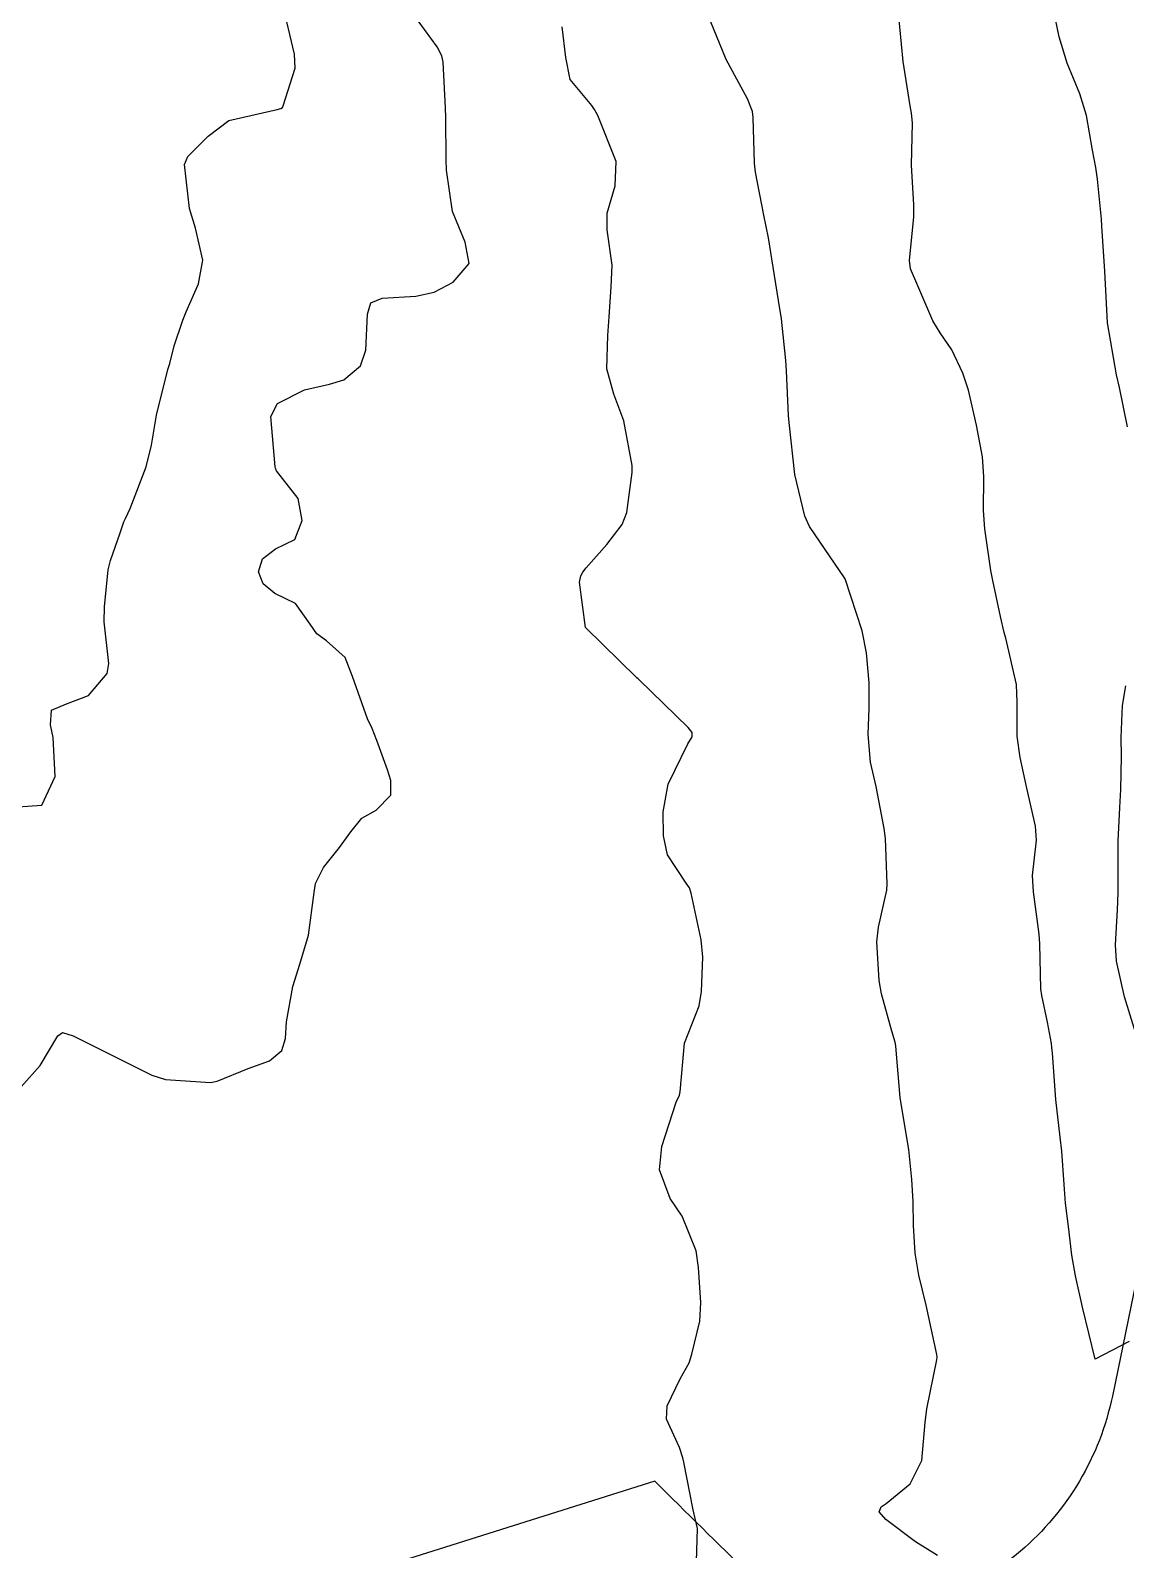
# Model space of a CAD drawing. Header units: metres. Extents: x 298520 to 308411, y 7433745 to 7450750.
# Drawn here: x 305264.6 to 305306.9, y 7436775.8 to 7436834.4 of the extents above; entities that cross this region are included whole.
import ezdxf

# ---------------------------------------------------------------- set-up
doc = ezdxf.new("R2010")
doc.units = ezdxf.units.M
doc.header["$LTSCALE"] = 10
for name, color, linetype in [('Curvas de Nivel 1m', 11, 'Continuous'), ('Curvas de Nivel 5m', 15, 'Continuous'), ('Vias Primárias', 230, 'Continuous')]:
    doc.layers.add(name, color=color, linetype=linetype)

msp = doc.modelspace()

# ---------------------------------------------------------------- linework, layer by layer
at = {"layer": 'Curvas de Nivel 1m', "flags": 128}
for points, elevation in [([(305263.935, 7436804.417), (305265.043, 7436804.497), (305265.55, 7436805.596), (305265.475, 7436807.105), (305265.369, 7436807.596), (305265.411, 7436808.166), (305265.985, 7436808.4), (305266.838, 7436808.734), (305267.559, 7436809.574), (305267.623, 7436809.957), (305267.447, 7436811.576), (305267.452, 7436812.152), (305267.603, 7436813.574), (305267.684, 7436813.938), (305268.064, 7436815.007), (305268.208, 7436815.431), (305268.266, 7436815.567), (305268.453, 7436815.941), (305269.069, 7436817.555), (305269.27, 7436818.388), (305269.468, 7436819.55), (305269.906, 7436821.309), (305269.974, 7436821.543), (305270.15, 7436822.225), (305270.475, 7436823.222), (305270.609, 7436823.536), (305271.088, 7436824.622), (305271.248, 7436825.529), (305270.966, 7436826.772), (305270.736, 7436827.535), (305270.542, 7436829.234), (305270.671, 7436829.536), (305271.462, 7436830.317), (305272.257, 7436830.933), (305274.119, 7436831.35), (305274.262, 7436831.394), (305274.323, 7436831.429), (305274.355, 7436831.489), (305274.815, 7436832.947), (305274.788, 7436833.485), (305274.313, 7436835.49)], 733), ([(305264.242, 7436793.613), (305264.977, 7436794.441), (305265.657, 7436795.593), (305265.834, 7436795.715), (305266.245, 7436795.586), (305267.821, 7436794.797), (305269.285, 7436794.073), (305269.808, 7436793.897), (305271.545, 7436793.785), (305271.808, 7436793.833), (305272.997, 7436794.327), (305273.82, 7436794.625), (305274.294, 7436795.025), (305274.439, 7436795.491), (305274.479, 7436796.13), (305274.719, 7436797.487), (305274.993, 7436798.356), (305275.335, 7436799.478), (305275.544, 7436801.12), (305275.601, 7436801.475), (305275.909, 7436802.084), (305276.524, 7436802.857), (305276.967, 7436803.46), (305277.392, 7436803.994), (305277.936, 7436804.3), (305278.506, 7436804.88), (305278.511, 7436805.442), (305278.373, 7436805.86), (305277.968, 7436806.986), (305277.784, 7436807.452), (305277.605, 7436807.827), (305277.023, 7436809.46), (305276.742, 7436810.194), (305276.017, 7436810.839), (305275.655, 7436811.111), (305275.387, 7436811.48), (305274.821, 7436812.279), (305274.035, 7436812.662), (305273.574, 7436813.041), (305273.4, 7436813.506), (305273.555, 7436814), (305274.056, 7436814.387), (305274.801, 7436814.749), (305275.083, 7436815.485), (305274.928, 7436816.334), (305274.092, 7436817.401), (305274.054, 7436817.5), (305274.041, 7436817.553), (305273.876, 7436819.502), (305274.128, 7436820.003), (305275.18, 7436820.531), (305276.136, 7436820.753), (305276.692, 7436820.91), (305277.333, 7436821.458), (305277.545, 7436822.06), (305277.602, 7436823.456), (305277.732, 7436823.892), (305278.172, 7436824.064), (305279.465, 7436824.14), (305280.176, 7436824.299), (305280.905, 7436824.689), (305281.529, 7436825.407), (305281.376, 7436826.234), (305280.89, 7436827.413), (305280.648, 7436829.005), (305280.643, 7436829.416), (305280.629, 7436831.046), (305280.62, 7436831.416), (305280.52, 7436833.178), (305280.477, 7436833.418), (305280.288, 7436833.775), (305279.073, 7436835.439)], 734), ([(305307.004, 7436783.786), (305305.683, 7436783.11), (305305.201, 7436785.118), (305304.922, 7436786.319), (305304.792, 7436787.124), (305304.653, 7436788.223), (305304.539, 7436789.128), (305304.484, 7436789.843), (305304.405, 7436791.131), (305304.334, 7436791.677), (305304.167, 7436793.135), (305304.042, 7436794.925), (305304.019, 7436795.137), (305303.995, 7436795.298), (305303.843, 7436796.114), (305303.629, 7436797.142), (305303.593, 7436797.407), (305303.546, 7436799.143), (305303.521, 7436799.51), (305303.303, 7436801.146), (305303.274, 7436801.782), (305303.421, 7436803.145), (305303.387, 7436803.689), (305303.053, 7436805.149), (305302.788, 7436806.329), (305302.67, 7436807.153), (305302.679, 7436808.467), (305302.645, 7436809.154), (305302.234, 7436810.944), (305302.18, 7436811.158), (305302.029, 7436811.772), (305301.731, 7436813.163), (305301.66, 7436813.553), (305301.425, 7436815.166), (305301.372, 7436815.875), (305301.394, 7436817.167), (305301.336, 7436817.936), (305301.102, 7436819.17), (305300.792, 7436820.518), (305300.584, 7436821.176), (305300.152, 7436822.079), (305299.706, 7436822.734), (305299.427, 7436823.191), (305298.837, 7436824.547), (305298.56, 7436825.204), (305298.519, 7436825.528), (305298.688, 7436827.203), (305298.691, 7436827.676), (305298.595, 7436829.205), (305298.631, 7436830.831), (305298.601, 7436831.205), (305298.549, 7436831.489), (305298.283, 7436833.21), (305298.079, 7436835.212)], 737), ([(305306.931, 7436819.102), (305306.619, 7436820.625), (305306.508, 7436821.106), (305306.163, 7436823.11), (305306.06, 7436825.112), (305305.945, 7436826.849), (305305.927, 7436827.114), (305305.778, 7436828.667), (305305.708, 7436829.118), (305305.578, 7436829.785), (305305.348, 7436831.124), (305305.098, 7436831.954), (305304.612, 7436833.135), (305304.298, 7436834.161), (305304.088, 7436835.142)], 738), ([(305299.596, 7436775.525), (305298.747, 7436776.053), (305297.61, 7436776.909), (305297.356, 7436777.213), (305297.43, 7436777.398), (305297.618, 7436777.536), (305298.542, 7436778.289), (305298.991, 7436779.197), (305299.129, 7436780.66), (305299.191, 7436781.187), (305299.576, 7436783.076), (305299.592, 7436783.181), (305299.579, 7436783.287), (305299.166, 7436785.188), (305298.886, 7436786.354), (305298.739, 7436787.195), (305298.68, 7436788.265), (305298.658, 7436789.197), (305298.612, 7436790.038), (305298.492, 7436791.199), (305298.396, 7436791.808), (305298.166, 7436793.205), (305298.005, 7436795.032), (305297.994, 7436795.208), (305297.97, 7436795.343), (305297.839, 7436795.772), (305297.438, 7436797.214), (305297.348, 7436797.728), (305297.255, 7436799.216), (305297.32, 7436799.785), (305297.646, 7436801.213), (305297.664, 7436801.454), (305297.592, 7436803.213), (305297.55, 7436803.592), (305297.233, 7436805.217), (305297.022, 7436806.159), (305296.922, 7436807.221), (305296.967, 7436808.242), (305296.965, 7436809.22), (305296.859, 7436810.377), (305296.689, 7436811.223), (305296.043, 7436813.23), (305294.657, 7436815.251), (305294.477, 7436815.654), (305294.093, 7436817.26), (305293.877, 7436819.262), (305293.854, 7436819.535), (305293.771, 7436821.264), (305293.749, 7436821.662), (305293.585, 7436823.266), (305293.467, 7436823.974), (305293.257, 7436825.269), (305293.084, 7436826.391), (305292.905, 7436827.273), (305292.579, 7436828.935), (305292.54, 7436829.277), (305292.494, 7436831.045), (305292.462, 7436831.278), (305292.268, 7436831.768), (305291.451, 7436833.288), (305290.843, 7436834.756)], 736), ([(305307.251, 7436795.684), (305306.818, 7436797.1), (305306.507, 7436798.471), (305306.465, 7436799.104), (305306.547, 7436800.453), (305306.57, 7436801.103), (305306.571, 7436802.449), (305306.569, 7436803.104), (305306.64, 7436804.406), (305306.683, 7436805.103), (305306.7, 7436806.368), (305306.694, 7436807.103), (305306.747, 7436808.347), (305306.866, 7436809.101)], 738)]:
    msp.add_lwpolyline(points, dxfattribs=dict(at, elevation=elevation))
at = {"layer": 'Curvas de Nivel 5m', "elevation": 735, "flags": 128}
msp.add_lwpolyline([(305290.308, 7436775.293), (305290.336, 7436776.562), (305290.177, 7436777.294), (305289.807, 7436779.132), (305289.778, 7436779.299), (305289.647, 7436779.69), (305289.144, 7436780.794), (305289.165, 7436781.307), (305289.673, 7436782.343), (305290.016, 7436782.96), (305290.127, 7436783.296), (305290.427, 7436784.568), (305290.473, 7436785.292), (305290.373, 7436786.647), (305290.292, 7436787.294), (305289.753, 7436788.622), (305289.285, 7436789.307), (305288.873, 7436790.413), (305288.963, 7436791.312), (305289.522, 7436793.026), (305289.641, 7436793.302), (305289.677, 7436793.43), (305289.833, 7436795.3), (305290.399, 7436796.743), (305290.497, 7436797.294), (305290.541, 7436798.625), (305290.481, 7436799.294), (305290.097, 7436801.102), (305290.034, 7436801.299), (305289.905, 7436801.488), (305289.186, 7436802.581), (305289.034, 7436803.313), (305289.019, 7436804.232), (305289.21, 7436805.311), (305289.969, 7436806.865), (305290.139, 7436807.131), (305290.133, 7436807.298), (305289.976, 7436807.49), (305288.084, 7436809.329), (305288.047, 7436809.373), (305288.004, 7436809.415), (305286.023, 7436811.35), (305285.79, 7436813.104), (305285.833, 7436813.353), (305285.913, 7436813.484), (305286.048, 7436813.658), (305286.841, 7436814.562), (305287.437, 7436815.336), (305287.618, 7436815.794), (305287.825, 7436817.333), (305287.819, 7436817.61), (305287.502, 7436819.336), (305287.112, 7436820.361), (305286.835, 7436821.343), (305286.875, 7436822.623), (305286.927, 7436823.342), (305287.012, 7436824.51), (305287.042, 7436825.342), (305286.85, 7436826.7), (305286.855, 7436827.344), (305287.166, 7436828.403), (305287.196, 7436829.34), (305286.491, 7436831.117), (305286.368, 7436831.349), (305286.264, 7436831.502), (305285.42, 7436832.509), (305285.258, 7436833.36), (305285.114, 7436834.549)], dxfattribs=at)
at = {"layer": 'Vias Primárias', "elevation": 745.682}
msp.add_lwpolyline([(305350.753, 7436990.782), (305341.059, 7436944.638), (305330.215, 7436894.549), (305314.83, 7436822.997), (305306.349, 7436781.683, -0.16767), (305302.801, 7436775.694, -0.093881), (305298.706, 7436773.367, -0.282392), (305292.349, 7436774.796, -0.002982), (305288.693, 7436778.394), (305278.945, 7436775.325), (305284.614, 7436759.755), (305294.522, 7436740.668), (305300.358, 7436729.15), (305307.931, 7436732.558), (305306.596, 7436735.972, -0.111402), (305305.955, 7436740.187, -0.111541), (305307.329, 7436744.742, 0.059627), (305309.102, 7436748.98, 0.008401), (305309.729, 7436751.334, 0.008401)], format="xyb", dxfattribs=at)

doc.saveas('drawing.dxf')
